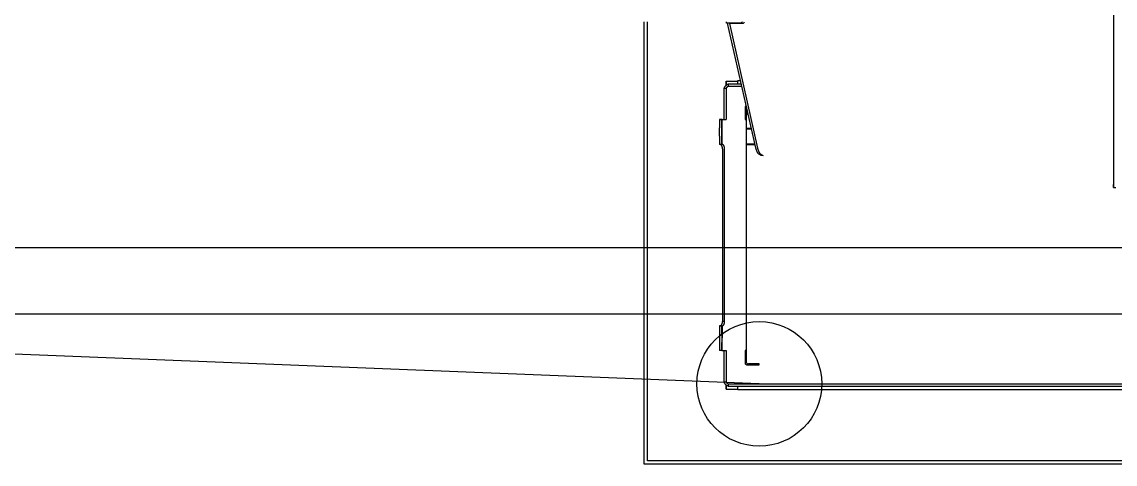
# Model space of a CAD drawing. Header units: millimetres. Extents: x -187347 to 135007, y -6415 to 292048.
# Drawn here: x -68491 to -67176, y 50645 to 51177 of the extents above; entities that cross this region are included whole.
import ezdxf

# ---------------------------------------------------------------- set-up
doc = ezdxf.new("R2010")
doc.units = ezdxf.units.MM
doc.header["$LTSCALE"] = 100
doc.layers.get('0').update_dxf_attribs({"lineweight": 18})
for name, color, linetype in [('Layout Cabinplant', 30, 'Continuous'), ('LAYOUT customer', 5, 'Continuous'), ('STEEL', 5, 'Continuous')]:
    doc.layers.add(name, color=color, linetype=linetype)
doc.styles.add('Label Text (ISO)', font='tahoma.ttf')
doc.dimstyles.get("Standard").update_dxf_attribs({"dimtxt": 3.5, "dimasz": 3.5, "dimexe": 1, "dimexo": 2, "dimgap": 2, "dimtad": 0, "dimtoh": 1, "dimdec": 1, "dimrnd": 1e-08, "dimdsep": 46, "dimtxsty": 'Label Text (ISO)', "dimcen": 0.09, "dimclrd": 5, "dimclre": 5, "dimclrt": 5, "dimadec": 0, "dimazin": 2, "dimtfac": 1, "dimtdec": 1, "dimtofl": 0, "dimtmove": 0, "dimatfit": 3, "dimfxl": 1, "dimtolj": 1, "dimlwd": -1, "dimlwe": -1, "dimarcsym": 0})

# ---------------------------------------------------------------- blocks, each defined once
blk = doc.blocks.new('steel weighing')
at = {"layer": 'STEEL', "color": 7, "linetype": 'ByBlock', "ltscale": 20, "elevation": 1.724513007855086}
blk.add_lwpolyline([(848801.8125137091, 737351.4541734721), (854381.8308552206, 737351.4541734721), (854381.8308552206, 737271.4541734721), (848801.8125137091, 737271.4541734721)], close=True, dxfattribs=at)
blk = doc.blocks.new('CP hopper')
at = {"linetype": 'Continuous'}
for p, q in [((-27542.0277974339, -1272.618018866458), (-27542.39986640521, -1272.618018866458)), ((-27542.0277974339, -1272.618018866458), (-27542.39986640521, -1272.618018866458)), ((-27478.758263591, -1272.618018866458), (-27512.5277967931, -1272.618018866458)), ((-27495.6449844272, -1272.618018866458), (-27512.5277967931, -1272.618018866458)), ((-27478.758263591, -1272.618018866458), (-27495.6449844272, -1272.618018866458))]:
    blk.add_line(p, q, dxfattribs=at)
at = {"layer": 'Layout Cabinplant', "linetype": 'Continuous'}
for p, q in [((-27771.2349848456, -1908.979934388015), (-27771.2349848456, -1150.191322388011)), ((-27771.2349848456, -1150.191322388011), (-27238.962527246, -1150.191322388011)), ((-27767.2349848456, -1904.979934388015), (-27767.2349848456, -1154.191322388011)), ((-27767.2349848456, -1154.191322388011), (-27238.9625134177, -1154.191322388011)), ((-27681.14453124991, -1248.618037884007), (-27681.14453124991, -1262.618038390705)), ((-27681.14453124991, -1248.618037884007), (-27676.51464843741, -1248.618037884007)), ((-27676.51464843741, -1248.618037884007), (-27681.14453124991, -1248.618037884007)), ((-27676.51464843741, -1248.618037884007), (-27675.8840203089, -1248.618033704814)), ((-27675.8840203089, -1248.618033704814), (-27676.51464843741, -1248.618037884007)), ((-27672.0725056499, -1246.045540089312), (-27672.0725056501, -1248.618018866458)), ((-27634.6449844272, -1246.045540089312), (-27672.0725056499, -1246.045540089312)), ((-27634.6449844272, -1248.618018866458), (-27672.0725056501, -1248.618018866458)), ((-27624.6449844272, -1240.618018866458), (-27634.6449844272, -1240.618018866458)), ((-27634.6449844272, -1243.617951821943), (-27634.6449844272, -1240.618018866458)), ((-27634.6449844272, -1243.617951821943), (-27624.6449844272, -1243.618018866458)), ((-27634.6449844272, -1243.617951821943), (-27634.6449844272, -1244.04566031904)), ((-27634.6449844272, -1243.617951821943), (-27634.6449844272, -1244.04566031904)), ((-27634.6449844272, -1244.04566031904), (-27604.6449844272, -1244.245540089323)), ((-27634.6449844272, -1244.04566031904), (-27634.6449844272, -1248.618018866458)), ((-27614.6449844272, -1240.618018866458), (-27624.6449844272, -1240.618018866458)), ((-27614.6449844272, -1243.618018866458), (-27624.6449844272, -1243.618018866458)), ((-27604.6449844272, -1240.618018866458), (-27614.6449844272, -1240.618018866458)), ((-27614.6449844272, -1243.618018866458), (-27604.6449844272, -1243.618018866458)), ((-27604.6449844272, -1241.473061312106), (-27604.6449844272, -1240.618018866458)), ((-27604.6449844272, -1240.618018866458), (-27604.6449844272, -1243.618018866458)), ((-27599.6449844272, -1246.818018866412), (-27599.644984427, -1244.245540089323)), ((-27391.6449844273, -1244.245540089207), (-27599.644984427, -1244.245540089323)), ((-27599.6449844272, -1246.818018866412), (-27391.6449844272, -1246.818018866528)), ((-27386.6449844272, -1243.618018866458), (-27386.6449844272, -1240.618018866458)), ((-27376.6449844272, -1240.618018866458), (-27386.6449844272, -1240.618018866458)), ((-27386.6449844272, -1243.618018866458), (-27386.6449844272, -1244.045540089312)), ((-27386.6449844272, -1243.618018866458), (-27376.6449844272, -1243.618018866458)), ((-27386.6449844272, -1244.045540089312), (-27356.6449844272, -1244.045540089312)), ((-27376.6449844272, -1240.618018866458), (-27366.6449844272, -1240.618018866458)), ((-27376.6449844272, -1243.618018866458), (-27366.6449844272, -1243.618018866458)), ((-27356.6449844272, -1240.618018866458), (-27366.6449844272, -1240.618018866458)), ((-27366.6449844272, -1243.618018866458), (-27356.6449844272, -1243.618018866458)), ((-27356.6449844272, -1241.473061312106), (-27356.6449844272, -1240.618018866458)), ((-27356.6449844272, -1240.618018866458), (-27356.6449844272, -1243.618018866458)), ((-27356.6449844272, -1241.473061312106), (-27356.6449844272, -1243.617851449002)), ((-27356.6449844272, -1243.617851449002), (-27356.6449844272, -1241.473061312106)), ((-27356.6449844272, -1243.617851449002), (-27356.6449844272, -1244.045540089312)), ((-27356.6449844272, -1244.045540089312), (-27356.6449844272, -1243.617851449002)), ((-27356.6449844272, -1244.045540089312), (-27356.6449844272, -1243.618018866458)), ((-27356.6449844272, -1243.618018866458), (-27356.6449844272, -1244.045540089312)), ((-27356.6449844272, -1244.045540089312), (-27356.6449844272, -1246.045633259229)), ((-27356.6449844272, -1244.045540089312), (-27356.6449844272, -1248.618018866458)), ((-27319.2174632044, -1246.045540089312), (-27356.6449844272, -1246.045540089312)), ((-27319.2174632044, -1248.618018866458), (-27356.6449844272, -1248.618018866458)), ((-27319.2174632044, -1248.618018866458), (-27319.2174632044, -1246.045540089312)), ((-27314.83691406241, -1248.618037884007), (-27315.4872113717, -1248.618033581937)), ((-27315.4872113717, -1248.618033581937), (-27314.83691406241, -1248.618037884007)), ((-27310.14453124991, -1248.618037884007), (-27314.83691406241, -1248.618037884007)), ((-27314.83691406241, -1248.618037884007), (-27310.14453124991, -1248.618037884007)), ((-27310.14453124991, -1248.618037884007), (-27310.14453124991, -1262.618038390705)), ((-27310.14453124991, -1248.618037884007), (-27310.14453124991, -1262.618038390705)), ((-27674.6449844272, -1251.190497643605), (-27677.2174632044, -1251.190497643605)), ((-27677.2174632044, -1251.190497643605), (-27677.2174632044, -1288.618018866458)), ((-27674.6449844272, -1251.190497643605), (-27674.6449844272, -1288.618018866458)), ((-27314.0725056501, -1251.190497643547), (-27316.6449844272, -1251.190497643547)), ((-27316.6449844272, -1267.281344923424), (-27316.6449844272, -1251.190497643547)), ((-27314.0725056501, -1266.699792489642), (-27314.0725056501, -1251.190497643547)), ((-27681.79492187491, -1792.618037884007), (-27681.79492187491, -1262.618037884007)), ((-27681.79492187491, -1262.618037884007), (-27678.74511718741, -1262.618037884007)), ((-27678.74511718741, -1262.618037884007), (-27677.2177733844, -1262.618037884007)), ((-27651.55664062491, -1273.024776165315), (-27651.62890624991, -1273.617549602815)), ((-27651.62890624991, -1273.617549602815), (-27651.571076787, -1274.264405283844)), ((-27651.571076787, -1274.264405283844), (-27651.571076787, -1288.618018866458)), ((-27651.43554687491, -1272.666377727815), (-27651.55664062491, -1273.024776165315)), ((-27650.77050781241, -1271.924190227815), (-27651.16796874991, -1272.250362102815)), ((-27650.39843749991, -1271.753291790315), (-27650.77050781241, -1271.924190227815)), ((-27650.6449844272, -1275.618018866458), (-27650.6449844272, -1276.620111989731)), ((-27650.6449844272, -1288.018018866424), (-27650.6449844272, -1275.618018866458)), ((-27649.74707031241, -1271.635616009007), (-27650.39843749991, -1271.753291790315)), ((-27648.9985980098, -1271.691926506639), (-27649.74707031241, -1271.635616009007)), ((-27634.6449844272, -1271.762976420752), (-27648.9985980098, -1271.691926506639)), ((-27647.6449844272, -1272.618018866458), (-27635.24498442721, -1272.618018866458)), ((-27646.6449844272, -1272.618018866458), (-27647.6449844272, -1272.618018866458)), ((-27634.6447843097, -1272.618027280609), (-27646.6449844272, -1272.618018866458)), ((-27641.4378877831, -1271.729302213411), (-27641.4378877831, -1272.618018978217)), ((-27641.077909036, -1272.618026019016), (-27641.077909036, -1271.731094599643)), ((-27635.24498442721, -1272.618018866458), (-27634.6447843097, -1272.618027280609)), ((-27634.6447843097, -1272.618027280609), (-27634.6449844272, -1271.762976420752)), ((-27356.6449844272, -1272.618018866458), (-27634.6447843097, -1272.618027280609)), ((-27495.6449844272, -1272.618018866458), (-27634.6447843097, -1272.618027280609)), ((-27356.6449844272, -1272.618018866458), (-27495.6449844272, -1272.618018866458)), ((-27386.6281624749, -1272.618018978217), (-27386.6281624749, -1283.103593767504)), ((-27386.2054575826, -1283.007991791645), (-27386.2054575826, -1272.618026019016)), ((-27367.6930250449, -1272.618018978217), (-27367.6930250449, -1278.822723806719)), ((-27367.2989111954, -1278.733526945929), (-27367.2989111954, -1272.618026019016)), ((-27342.2913708446, -1271.691926506755), (-27356.6449844272, -1271.762976420752)), ((-27356.6449844272, -1271.762976420752), (-27356.6449844272, -1272.618018866458)), ((-27356.6449844272, -1272.618018866458), (-27356.0449844272, -1272.618018866458)), ((-27344.6449844272, -1272.618018866458), (-27356.6449844272, -1272.618018866458)), ((-27356.0449844272, -1272.618018866458), (-27343.6449844272, -1272.618018866458)), ((-27350.2082961134, -1271.731070459704), (-27350.2082961134, -1272.618018978217)), ((-27350.2082961134, -1272.618018978217), (-27350.2082961134, -1274.86950646434)), ((-27349.8483256641, -1272.618026019016), (-27349.8483256641, -1271.729292155243)), ((-27349.8483256641, -1274.78826570604), (-27349.8483256641, -1272.618026019016)), ((-27343.6449844272, -1272.618018866458), (-27344.6449844272, -1272.618018866458)), ((-27342.1843229008, -1273.055470034713), (-27343.6449844272, -1272.618018866458)), ((-27341.64453124991, -1271.633662884007), (-27342.2913708446, -1271.691926506755)), ((-27341.05175781241, -1271.706416790315), (-27341.64453124991, -1271.633662884007)), ((-27340.69335937491, -1271.827510540315), (-27341.05175781241, -1271.706416790315)), ((-27339.95117187491, -1272.492061321507), (-27340.27734374991, -1272.094600384007)), ((-27339.78710937491, -1272.845088665315), (-27339.95117187491, -1272.492061321507)), ((-27314.0722655474, -1262.618037884007), (-27312.54296874991, -1262.618037884007)), ((-27312.54296874991, -1262.618037884007), (-27309.49316406241, -1262.618037884007)), ((-27309.49316406241, -1262.618037884007), (-27309.49316406241, -1265.664408777724)), ((-27677.2174632044, -1288.618018866458), (-27677.2174632044, -1766.618018866458)), ((-27674.6449844272, -1288.618018866458), (-27674.6449844272, -1766.618018866458)), ((-27651.10156249991, -1276.619991009007), (-27651.5712890502, -1276.619278846425)), ((-27651.571076787, -1288.618018866458), (-27650.6449844272, -1288.618144925218)), ((-27650.6449844272, -1276.620111989731), (-27651.10156249991, -1276.619991009007)), ((-27650.6449844272, -1288.618144925218), (-27650.6449844272, -1276.620111989731)), ((-27650.6449844272, -1288.618144925218), (-27650.6449844272, -1288.018018866424))]:
    blk.add_line(p, q, dxfattribs=at)
for centre, radius, start, end in [((-27647.6449844272, -1275.618018866458), 3, 90, 180), ((-27647.6449844272, -1275.618018866458), 3, 90, 180), ((-27343.73961628637, -1275.591317419021), 2.974804106441945, 58.47825526678589, 88.17704937043844)]:
    blk.add_arc(centre, radius, start, end, dxfattribs=at)
for points in [[(-27672.0725056499, -1246.045540089312), (-27673.24300880564, -1246.480716741353), (-27674.31745272895, -1247.117422046314), (-27674.82995529397, -1247.515872329124), (-27675.3074885654, -1247.95551472815), (-27675.74713096442, -1248.43304799957), (-27676.14558124724, -1248.94555056456), (-27676.78228655222, -1250.01999448787), (-27677.2174632044, -1251.190497643605)], [(-27672.0725056501, -1248.618018866458), (-27672.65768692242, -1248.835682026052), (-27673.1949791896, -1249.153959845018), (-27673.38031543301, -1249.288432421105), (-27673.55352739663, -1249.436536474794), (-27673.76263678433, -1249.665036719816), (-27673.95307806451, -1249.912058719958), (-27674.36726535257, -1250.515554458601), (-27674.6449844272, -1251.190497643605)], [(-27604.6449844272, -1241.473061312106), (-27604.57499045594, -1242.100596180011), (-27604.2641785688, -1242.657488508557)], [(-27604.6449829114, -1241.673061312002), (-27604.50380807556, -1242.185321219673), (-27604.26420634185, -1242.657454018656), (-27604.05093051407, -1242.895848797983), (-27603.80213066064, -1243.102174281434), (-27603.49858137354, -1243.310367509373), (-27603.18032639358, -1243.491979976301), (-27602.80774327995, -1243.665821402916), (-27602.42268049709, -1243.811895750521), (-27601.99394386189, -1243.943758319539), (-27601.55829981752, -1244.049631862028), (-27600.60675462049, -1244.197433651134), (-27599.644984427, -1244.245540089323)], [(-27604.6449844272, -1244.245540089323), (-27604.50380928364, -1244.757799989893), (-27604.2642072776, -1245.229932736547), (-27604.05093130916, -1245.468327483919), (-27603.80213133432, -1245.674652927264), (-27603.49858192731, -1245.882846105727), (-27603.18032683761, -1246.064458525099), (-27602.80774362576, -1246.238299892051), (-27602.42268075263, -1246.384374181158), (-27601.99394404384, -1246.516236681666), (-27601.55829993301, -1246.622110157798), (-27600.60675466073, -1246.769911898882), (-27599.6449844272, -1246.818018866412)], [(-27391.6449844273, -1244.245540089207), (-27390.68316264698, -1244.197489484854), (-27389.73156726544, -1244.049721802177), (-27389.29573027776, -1243.943948459346), (-27388.86713339387, -1243.811999142228), (-27388.48258904722, -1243.665630489762), (-27388.1094505213, -1243.492078499927), (-27387.78948885397, -1243.311390368908), (-27387.4876365629, -1243.102253878023), (-27387.24405623479, -1242.893063478579), (-27387.02558676463, -1242.657506320276), (-27386.74458945181, -1242.202769596712), (-27386.6449844272, -1241.673061312118)], [(-27391.6449844272, -1246.818018866528), (-27390.68316330249, -1246.769967854372), (-27389.73156726535, -1246.622200579382), (-27389.29577693421, -1246.516398223466), (-27388.86713339381, -1246.384477919433), (-27388.48243794056, -1246.238203231886), (-27388.10945052125, -1246.06455727719), (-27387.78996635025, -1245.883572217368), (-27387.48763656282, -1245.674732655229), (-27387.24259251745, -1245.466452461027), (-27387.02558676462, -1245.229985097481), (-27386.72164120277, -1244.677662283124), (-27386.6449844272, -1244.045540089312)], [(-27314.0725056501, -1251.190497643547), (-27314.50768230221, -1250.01999448787), (-27315.14438760716, -1248.945550564618), (-27315.54283788997, -1248.433047999628), (-27315.98248028899, -1247.955514728208), (-27316.4600135604, -1247.515872329241), (-27316.97251612539, -1247.117422046373), (-27318.04696004867, -1246.480716741411), (-27319.2174632044, -1246.045540089312)], [(-27316.6449844272, -1251.190497643547), (-27316.86264758682, -1250.605316371191), (-27317.18092540574, -1250.068024104054), (-27317.31539798184, -1249.882687860634), (-27317.46350203548, -1249.70947589702), (-27317.69200228055, -1249.50036650931), (-27317.93902428067, -1249.309925229114), (-27318.54252001937, -1248.895737941028), (-27319.2174632044, -1248.618018866458)]]:
    blk.add_spline(points, degree=3, dxfattribs=at)
at = {"layer": 'LAYOUT customer', "linetype": 'Continuous'}
for p, q in [((-27240.53710937491, -1249.177608196507), (-27238.9628905893, -1249.277587152901)), ((-27240.807595985, -1252.592521141109), (-27391.0236413259, -1286.554420827655)), ((-27240.38251504611, -1250.039469448559), (-27390.5985603869, -1284.001369134814)), ((-27240.807595985, -1252.592521141109), (-27240.7061352874, -1249.533989731804)), ((-27240.807595985, -1252.592521141109), (-27240.6907969979, -1268.321158063249)), ((-27240.6878462899, -1265.498833793332), (-27240.7061352874, -1249.533989731804)), ((-27239.79687499991, -1267.497920696507), (-27240.6878462899, -1265.498833793332)), ((-27239.7997949717, -1270.320673594251), (-27238.9628906537, -1270.909923959232)), ((-27238.9628905905, -1268.085264677124), (-27239.79687499991, -1267.497920696507)), ((-27399.2323641667, -1290.543340461038), (-27399.6574653494, -1293.096513753117)), ((-27438.18457031241, -1714.618037884007), (-27434.8713876734, -1714.618018866458)), ((-27429.209844185, -1714.618018866458), (-27438.18457031241, -1714.618037884007)), ((-27438.18457031241, -1714.618037884007), (-27438.18457031241, -1717.618037884007)), ((-27090.5976166, -1714.618018866458), (-27429.209844185, -1714.618018866458))]:
    blk.add_line(p, q, dxfattribs=at)
for points in [[(-27240.6907969979, -1268.321158063249), (-27240.43580884326, -1269.402783842233), (-27239.7997949717, -1270.320673594251)], [(-27391.0236413259, -1286.554420827655), (-27393.22998565992, -1287.177188283124), (-27395.34069621325, -1288.071659941052), (-27396.19837051591, -1288.557523062453), (-27397.01144040714, -1289.114716383163), (-27397.69062028813, -1289.681783378532), (-27398.30535522449, -1290.318066016887), (-27399.17364121072, -1291.614178194723), (-27399.6574653494, -1293.096513753117)], [(-27390.5985603869, -1284.001369134814), (-27392.80487787852, -1284.624127322633), (-27394.91556477894, -1285.518582149176), (-27395.77323293631, -1286.004436186573), (-27396.58629847267, -1286.561618472566), (-27397.2654774973, -1287.128674524953), (-27397.88021441553, -1287.764944634284), (-27398.74851242501, -1289.061030162324), (-27399.2323641667, -1290.543340461038)]]:
    blk.add_spline(points, degree=3, dxfattribs=at)
blk = doc.blocks.new('CP_Whole bird batching')
at = {"layer": 'Layout Cabinplant'}
h = blk.add_hatch(color=256, dxfattribs=at)
edge = h.paths.add_edge_path()
edge.add_arc((-34257.40999958156, -1964.426696478389), 75, -90.00000000000001, 270)
blk.add_circle((-34257.40999958156, -1964.426696478389), 75, dxfattribs=at)
at = {"layer": 'LAYOUT customer', "color": 0}
blk.add_blockref('CP hopper', (-6582.76501515436, -675.808677611989), dxfattribs=at)
at = {"layer": 'Layout Cabinplant', "linetype": 'Continuous', "has_arrowhead": 0}
blk.add_leader([(-34257.40999958156, -1964.426696478389), (-34025.01585379503, 3878.593282565504)], dimstyle='Standard', dxfattribs=at)

msp = doc.modelspace()

# ---------------------------------------------------------------- block references
at = {"layer": 'Layout Cabinplant', "rotation": 90}
msp.add_blockref('CP_Whole bird batching', (-69568.45728484403, 84998.946780979, 1.698032381369785e-09), dxfattribs=at)
at = {"layer": 'STEEL', "color": 6, "linetype": 'ByBlock'}
msp.add_blockref('steel weighing', (-917708.7143639443, -686445.8784551295, -1.724513006157053), dxfattribs=at)

doc.saveas('drawing.dxf')
